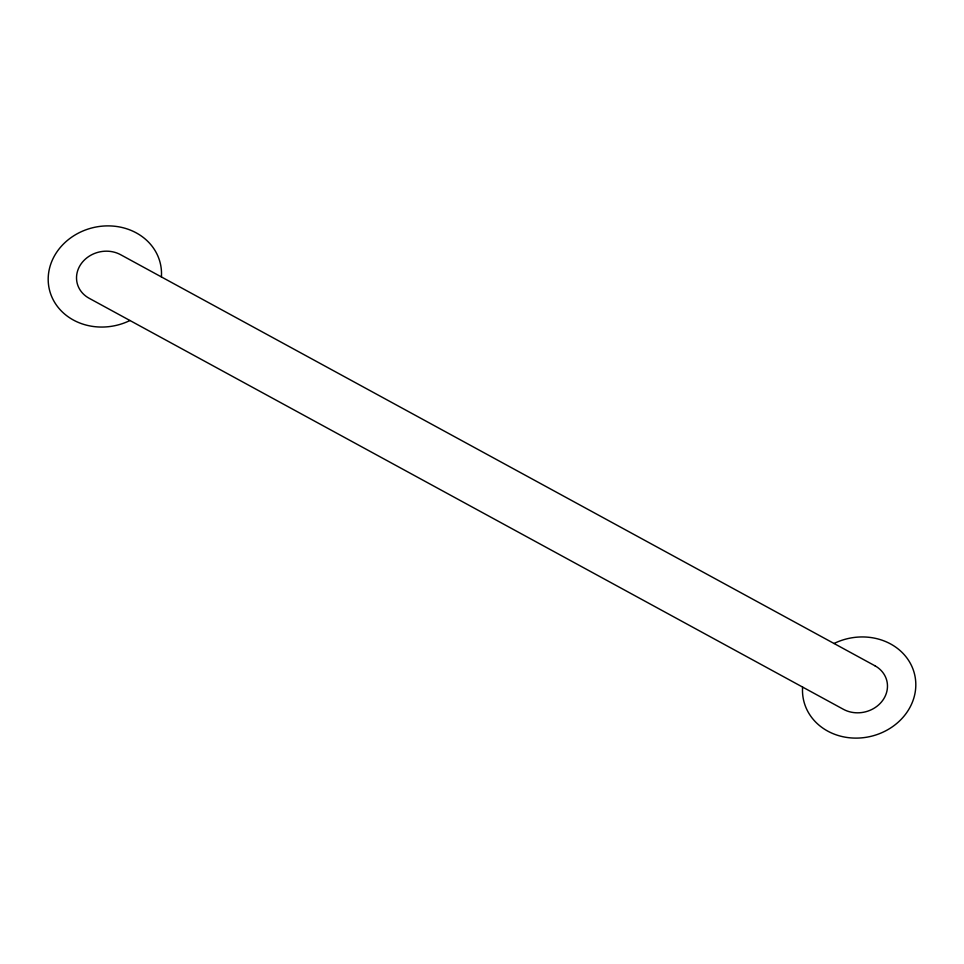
<?xml version="1.0" encoding="UTF-8"?>
<svg xmlns="http://www.w3.org/2000/svg" width="964" height="964" viewBox="0 0 964 964"><rect width="100%" height="100%" fill="white"/><g stroke="black" fill="none" stroke-linecap="round" stroke-linejoin="round"><path stroke-width="1.45" d="M129.959 320.506A56.984 50.224 -13 0 1 50.465 293.345A56.984 50.224 -13 0 1 98.629 226.576A56.984 50.224 -13 0 1 161.398 276.933M834.041 643.494A56.984 50.224 -13 0 1 913.535 670.655A56.984 50.224 -13 0 1 865.371 737.424A56.984 50.224 -13 0 1 802.602 687.067M874.866 665.738L120.572 254.677A28.498 25.112 -13 0 0 81.277 263.63A28.498 25.112 -13 0 0 89.134 298.262L843.428 709.323A28.498 25.112 -13 0 0 882.723 700.37A28.498 25.112 -13 0 0 874.866 665.738"/></g></svg>
